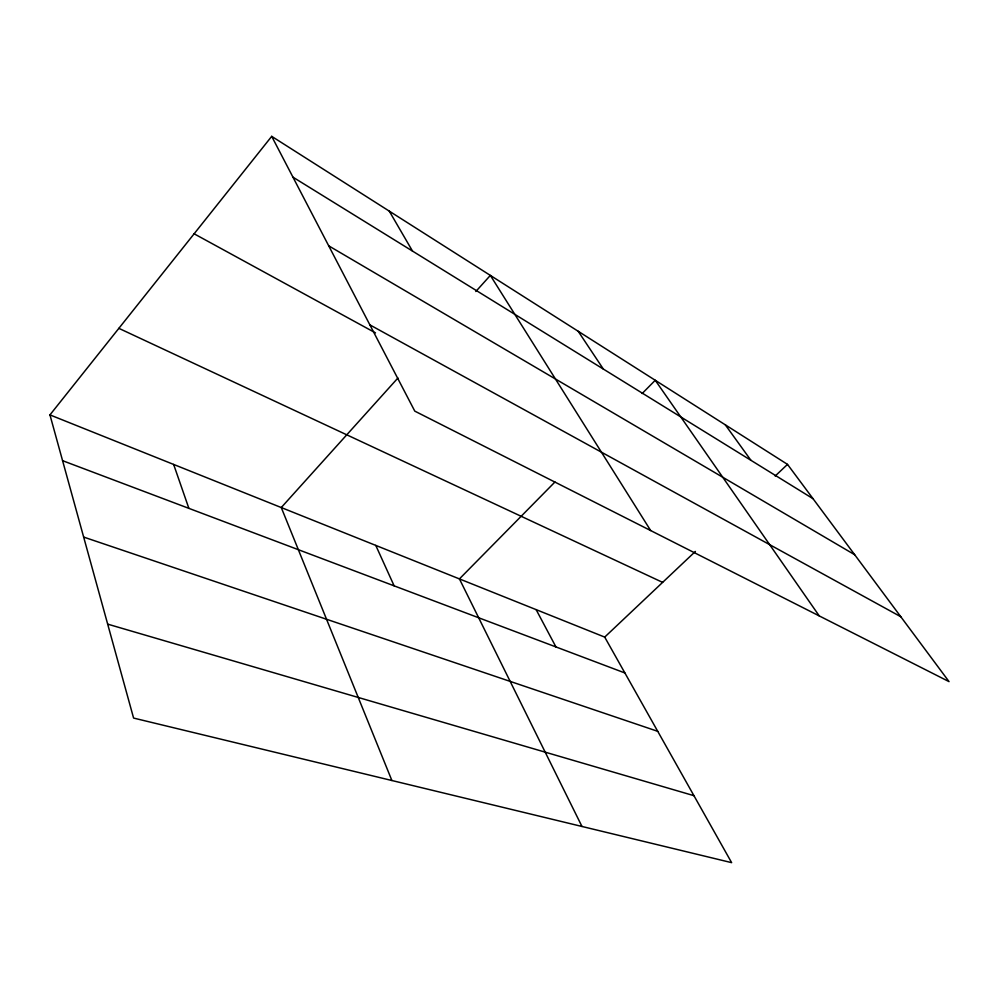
<?xml version="1.0" encoding="UTF-8"?>
<svg xmlns="http://www.w3.org/2000/svg" width="999" height="999" viewBox="0 0 999 999"><rect width="100%" height="100%" fill="white"/><g stroke="black" fill="none" stroke-linecap="round" stroke-linejoin="round"><path stroke-width="1.5" d="M49.95 414.897L604.707 637.1L731.63 862.649L133.591 718.069L49.95 414.897L271.703 136.351L787.512 464.385L949.05 681.63L414.785 411.126L271.703 136.351M397.927 378.009L281.268 507.542L391.883 780.506M475.824 291.508L490.347 275.399L650.674 530.556M554.957 481.993L459.428 578.908L581.98 826.473M642.157 393.531L655.244 380.269L819.242 615.896M604.707 637.1L695.379 551.436M775.174 476.036L787.512 464.385M107.68 624.138L693.943 795.679M83.666 537.075L657.742 731.33M62.575 460.676L624.887 672.964M118.856 328.334L662.624 582.38M194.118 233.791L375.499 332.892M369.867 324.875L900.811 616.745M328.721 245.841L854.682 554.72M292.957 177.173L813.011 498.688M725.311 424.837L750.911 460.289M578.184 331.268L603.346 369.068M389.26 211.114L412.5 251.074M536.126 609.627L555.943 646.94M375.774 545.404L394.13 585.839M173.639 464.435L188.873 508.354"/></g></svg>
